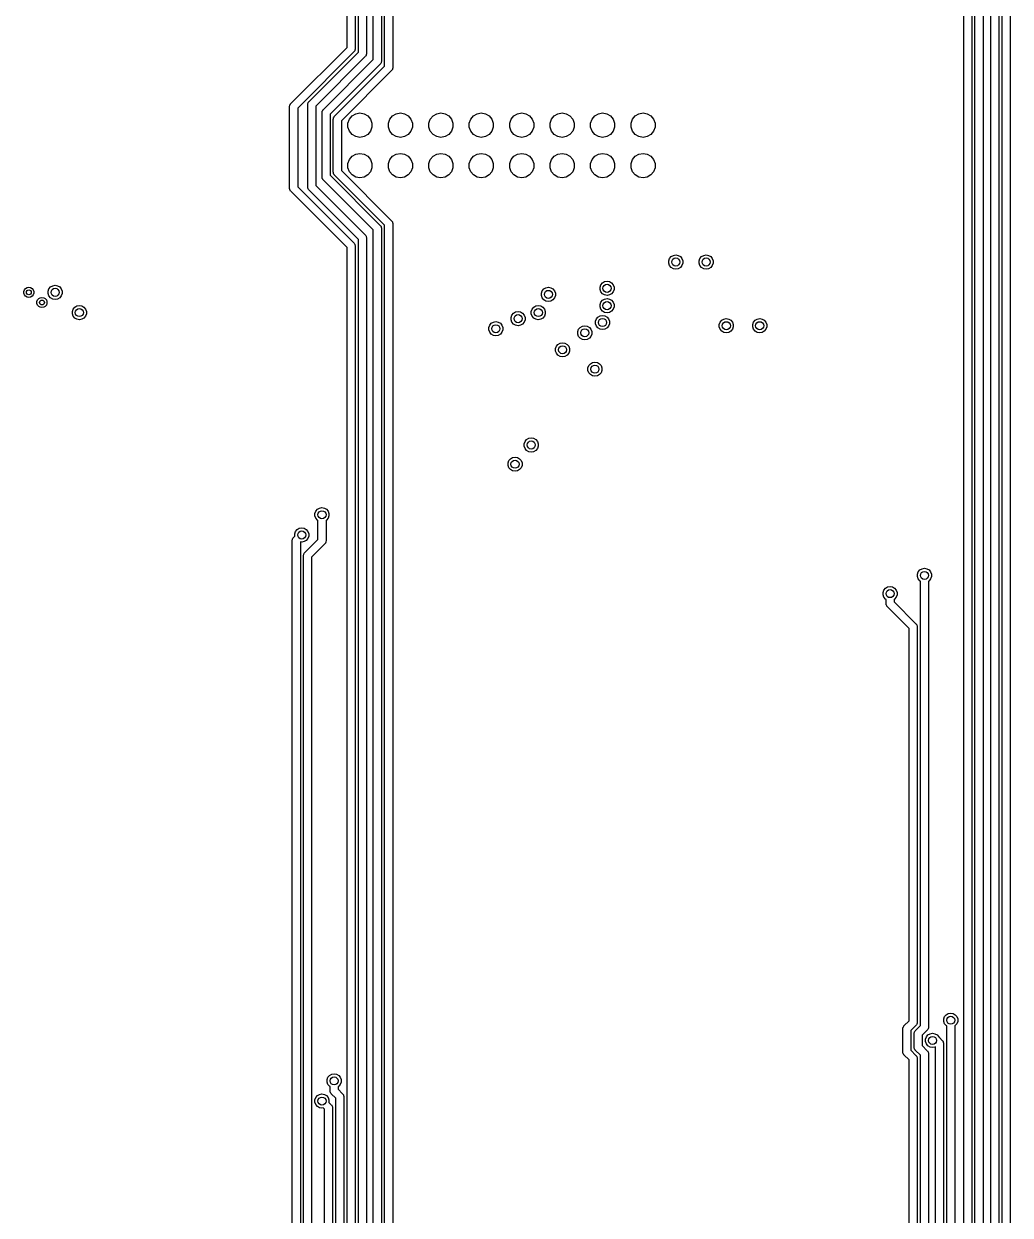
# Model space of a CAD drawing. Extents: x 25 to 346, y -457 to -16.
# Drawn here: x 194.6 to 256.6, y -164.6 to -89.8 of the extents above; entities that cross this region are included whole.
import ezdxf

# ---------------------------------------------------------------- set-up
doc = ezdxf.new("R2010")
doc.units = 0
doc.header["$MEASUREMENT"] = 0
doc.layers.add('BLACK', color=7, linetype='CONTINUOUS')

msp = doc.modelspace()

# ---------------------------------------------------------------- linework, layer by layer
at = {"layer": 'Black'}
for p, q in [((215.646, -91.5888), (215.646, -38.7148)), ((216.154, -38.7148), (216.154, -91.694)), ((214.935, -91.2942), (214.935, -40.034)), ((215.443, -39.9288), (215.443, -91.3994)), ((254.381, -293.053), (254.381, -42.2708)), ((254.889, -42.2708), (254.889, -293.053)), ((253.67, -328.536), (253.67, -44.479)), ((254.178, -44.3738), (254.178, -328.431)), ((255.372, -325.158), (255.372, -64.897)), ((255.88, -64.897), (255.88, -325.053)), ((216.586, -92.0562), (216.586, -65.405)), ((217.094, -65.405), (217.094, -92.1614)), ((217.297, -92.456), (217.297, -66.294)), ((217.805, -66.294), (217.805, -92.456)), ((256.083, -289.674), (256.083, -66.929)), ((256.591, -66.929), (256.591, -289.674)), ((211.402, -94.8266), (214.935, -91.2942)), ((215.368, -91.579), (211.836, -95.1114)), ((212.545, -94.6894), (215.646, -91.5888)), ((216.08, -91.8736), (212.979, -94.9742)), ((215.375, -91.5699), (215.368, -91.579)), ((215.383, -91.5627), (215.375, -91.5699)), ((215.4, -91.5339), (215.383, -91.5627)), ((215.419, -91.5068), (215.4, -91.5339)), ((215.422, -91.496), (215.419, -91.5068)), ((215.427, -91.4863), (215.422, -91.496)), ((215.433, -91.4536), (215.427, -91.4863)), ((215.442, -91.4215), (215.433, -91.4536)), ((215.443, -91.3994), (215.441, -91.4104)), ((215.441, -91.4104), (215.442, -91.4215)), ((216.086, -91.8645), (216.08, -91.8736)), ((216.095, -91.8573), (216.086, -91.8645)), ((216.111, -91.8285), (216.095, -91.8573)), ((216.13, -91.8013), (216.111, -91.8285)), ((216.133, -91.7906), (216.13, -91.8013)), ((216.139, -91.7809), (216.133, -91.7906)), ((216.144, -91.7482), (216.139, -91.7809)), ((216.153, -91.7161), (216.144, -91.7482)), ((216.154, -91.694), (216.152, -91.705)), ((216.152, -91.705), (216.153, -91.7161)), ((213.436, -95.2056), (216.586, -92.0562)), ((217.019, -92.341), (213.87, -95.4904)), ((214.148, -95.6134), (217.297, -92.4641)), ((217.731, -92.7489), (214.581, -95.8983)), ((217.026, -92.3319), (217.019, -92.341)), ((217.034, -92.3247), (217.026, -92.3319)), ((217.051, -92.2959), (217.034, -92.3247)), ((217.07, -92.2688), (217.051, -92.2959)), ((217.073, -92.258), (217.07, -92.2688)), ((217.078, -92.2483), (217.073, -92.258)), ((217.084, -92.2156), (217.078, -92.2483)), ((217.093, -92.1835), (217.084, -92.2156)), ((217.094, -92.1614), (217.092, -92.1724)), ((217.092, -92.1724), (217.093, -92.1835)), ((217.297, -92.4641), (217.297, -92.456)), ((217.737, -92.7397), (217.731, -92.7489)), ((217.746, -92.7325), (217.737, -92.7397)), ((217.762, -92.7038), (217.746, -92.7325)), ((217.781, -92.6766), (217.762, -92.7038)), ((217.784, -92.6658), (217.781, -92.6766)), ((217.79, -92.6562), (217.784, -92.6658)), ((217.795, -92.6235), (217.79, -92.6562)), ((217.804, -92.5914), (217.795, -92.6235)), ((217.805, -92.5693), (217.803, -92.5803)), ((217.803, -92.5803), (217.804, -92.5914)), ((217.805, -92.456), (217.805, -92.5693)), ((211.328, -95.0062), (211.33, -94.9952)), ((211.328, -100.152), (211.328, -95.0062)), ((211.329, -94.9841), (211.338, -94.952)), ((211.33, -94.9952), (211.329, -94.9841)), ((211.338, -94.952), (211.343, -94.9193)), ((211.343, -94.9193), (211.349, -94.9096)), ((211.349, -94.9096), (211.352, -94.8989)), ((211.352, -94.8989), (211.371, -94.8717)), ((211.371, -94.8717), (211.387, -94.8429)), ((211.387, -94.8429), (211.396, -94.8357)), ((211.396, -94.8357), (211.402, -94.8266)), ((212.471, -94.869), (212.473, -94.858)), ((212.471, -100.076), (212.471, -94.869)), ((212.472, -94.8469), (212.481, -94.8148)), ((212.473, -94.858), (212.472, -94.8469)), ((212.481, -94.8148), (212.486, -94.7821)), ((212.486, -94.7821), (212.492, -94.7724)), ((212.492, -94.7724), (212.495, -94.7617)), ((212.495, -94.7617), (212.514, -94.7345)), ((212.514, -94.7345), (212.53, -94.7057)), ((212.53, -94.7057), (212.539, -94.6985)), ((212.539, -94.6985), (212.545, -94.6894)), ((212.979, -94.9742), (212.979, -99.9708)), ((211.836, -95.1114), (211.836, -100.047)), ((213.362, -95.3852), (213.364, -95.3742)), ((213.362, -99.4328), (213.362, -95.3852)), ((213.363, -95.363), (213.372, -95.331)), ((213.364, -95.3742), (213.363, -95.363)), ((213.372, -95.331), (213.377, -95.2983)), ((213.377, -95.2983), (213.383, -95.2886)), ((213.383, -95.2886), (213.386, -95.2778)), ((213.386, -95.2778), (213.405, -95.2506)), ((213.405, -95.2506), (213.421, -95.2219)), ((213.421, -95.2219), (213.43, -95.2147)), ((213.43, -95.2147), (213.436, -95.2056)), ((213.87, -95.4904), (213.87, -99.3276)), ((214.073, -95.793), (214.075, -95.782)), ((214.074, -95.7709), (214.083, -95.7389)), ((214.075, -95.782), (214.074, -95.7709)), ((214.083, -95.7389), (214.089, -95.7062)), ((214.089, -95.7062), (214.094, -95.6965)), ((214.094, -95.6965), (214.097, -95.6857)), ((214.097, -95.6857), (214.116, -95.6585)), ((214.116, -95.6585), (214.133, -95.6298)), ((214.133, -95.6298), (214.141, -95.6226)), ((214.141, -95.6226), (214.148, -95.6134)), ((215.085, -95.7946), (215.256, -95.5911)), ((215.256, -95.5911), (215.486, -95.4583)), ((215.486, -95.4583), (215.748, -95.4122)), ((215.748, -95.4122), (216.009, -95.4583)), ((216.009, -95.4583), (216.239, -95.5911)), ((216.239, -95.5911), (216.41, -95.7946)), ((217.625, -95.7946), (217.796, -95.5911)), ((217.796, -95.5911), (218.026, -95.4583)), ((218.026, -95.4583), (218.288, -95.4122)), ((218.288, -95.4122), (218.549, -95.4583)), ((218.549, -95.4583), (218.779, -95.5911)), ((218.779, -95.5911), (218.95, -95.7946)), ((220.165, -95.7946), (220.336, -95.5911)), ((220.336, -95.5911), (220.566, -95.4583)), ((220.566, -95.4583), (220.828, -95.4122)), ((220.828, -95.4122), (221.089, -95.4583)), ((221.089, -95.4583), (221.319, -95.5911)), ((221.319, -95.5911), (221.49, -95.7946)), ((222.705, -95.7946), (222.876, -95.5911)), ((222.876, -95.5911), (223.106, -95.4583)), ((223.106, -95.4583), (223.368, -95.4122)), ((223.368, -95.4122), (223.629, -95.4583)), ((223.629, -95.4583), (223.859, -95.5911)), ((223.859, -95.5911), (224.03, -95.7946)), ((225.245, -95.7946), (225.416, -95.5911)), ((225.416, -95.5911), (225.646, -95.4583)), ((225.646, -95.4583), (225.908, -95.4122)), ((225.908, -95.4122), (226.169, -95.4583)), ((226.169, -95.4583), (226.399, -95.5911)), ((226.399, -95.5911), (226.57, -95.7946)), ((227.785, -95.7946), (227.956, -95.5911)), ((227.956, -95.5911), (228.186, -95.4583)), ((228.186, -95.4583), (228.448, -95.4122)), ((228.448, -95.4122), (228.709, -95.4583)), ((228.709, -95.4583), (228.939, -95.5911)), ((228.939, -95.5911), (229.11, -95.7946)), ((230.325, -95.7946), (230.496, -95.5911)), ((230.496, -95.5911), (230.726, -95.4583)), ((230.726, -95.4583), (230.988, -95.4122)), ((230.988, -95.4122), (231.249, -95.4583)), ((231.249, -95.4583), (231.479, -95.5911)), ((231.479, -95.5911), (231.65, -95.7946)), ((232.865, -95.7946), (233.036, -95.5911)), ((233.036, -95.5911), (233.266, -95.4583)), ((233.266, -95.4583), (233.528, -95.4122)), ((233.528, -95.4122), (233.789, -95.4583)), ((233.789, -95.4583), (234.019, -95.5911)), ((234.019, -95.5911), (234.19, -95.7946)), ((214.073, -95.8362), (214.073, -95.793)), ((214.073, -99.1382), (214.073, -95.8362)), ((214.581, -95.8983), (214.581, -99.033)), ((214.994, -96.0443), (215.085, -95.7946)), ((214.994, -96.3099), (214.994, -96.0443)), ((215.085, -96.5596), (214.994, -96.3099)), ((216.41, -95.7946), (216.501, -96.0443)), ((216.501, -96.3099), (216.41, -96.5596)), ((216.501, -96.0443), (216.501, -96.3099)), ((217.534, -96.0443), (217.625, -95.7946)), ((217.534, -96.3099), (217.534, -96.0443)), ((217.625, -96.5596), (217.534, -96.3099)), ((218.95, -95.7946), (219.041, -96.0443)), ((219.041, -96.3099), (218.95, -96.5596)), ((219.041, -96.0443), (219.041, -96.3099)), ((220.074, -96.0443), (220.165, -95.7946)), ((220.074, -96.3099), (220.074, -96.0443)), ((220.165, -96.5596), (220.074, -96.3099)), ((221.49, -95.7946), (221.581, -96.0443)), ((221.581, -96.3099), (221.49, -96.5596)), ((221.581, -96.0443), (221.581, -96.3099)), ((222.614, -96.0443), (222.705, -95.7946)), ((222.614, -96.3099), (222.614, -96.0443)), ((222.705, -96.5596), (222.614, -96.3099)), ((224.03, -95.7946), (224.121, -96.0443)), ((224.121, -96.3099), (224.03, -96.5596)), ((224.121, -96.0443), (224.121, -96.3099)), ((225.154, -96.0443), (225.245, -95.7946)), ((225.154, -96.3099), (225.154, -96.0443)), ((225.245, -96.5596), (225.154, -96.3099)), ((226.57, -95.7946), (226.661, -96.0443)), ((226.661, -96.3099), (226.57, -96.5596)), ((226.661, -96.0443), (226.661, -96.3099)), ((227.694, -96.0443), (227.785, -95.7946)), ((227.694, -96.3099), (227.694, -96.0443)), ((227.785, -96.5596), (227.694, -96.3099)), ((229.11, -95.7946), (229.201, -96.0443)), ((229.201, -96.3099), (229.11, -96.5596)), ((229.201, -96.0443), (229.201, -96.3099)), ((230.234, -96.0443), (230.325, -95.7946)), ((230.234, -96.3099), (230.234, -96.0443)), ((230.325, -96.5596), (230.234, -96.3099)), ((231.65, -95.7946), (231.741, -96.0443)), ((231.741, -96.3099), (231.65, -96.5596)), ((231.741, -96.0443), (231.741, -96.3099)), ((232.774, -96.0443), (232.865, -95.7946)), ((232.774, -96.3099), (232.774, -96.0443)), ((232.865, -96.5596), (232.774, -96.3099)), ((234.19, -95.7946), (234.281, -96.0443)), ((234.281, -96.3099), (234.19, -96.5596)), ((234.281, -96.0443), (234.281, -96.3099)), ((215.256, -96.7631), (215.085, -96.5596)), ((215.486, -96.8959), (215.256, -96.7631)), ((215.748, -96.942), (215.486, -96.8959)), ((216.009, -96.8959), (215.748, -96.942)), ((216.239, -96.7631), (216.009, -96.8959)), ((216.41, -96.5596), (216.239, -96.7631)), ((217.796, -96.7631), (217.625, -96.5596)), ((218.026, -96.8959), (217.796, -96.7631)), ((218.288, -96.942), (218.026, -96.8959)), ((218.549, -96.8959), (218.288, -96.942)), ((218.779, -96.7631), (218.549, -96.8959)), ((218.95, -96.5596), (218.779, -96.7631)), ((220.336, -96.7631), (220.165, -96.5596)), ((220.566, -96.8959), (220.336, -96.7631)), ((220.828, -96.942), (220.566, -96.8959)), ((221.089, -96.8959), (220.828, -96.942)), ((221.319, -96.7631), (221.089, -96.8959)), ((221.49, -96.5596), (221.319, -96.7631)), ((222.876, -96.7631), (222.705, -96.5596)), ((223.106, -96.8959), (222.876, -96.7631)), ((223.368, -96.942), (223.106, -96.8959)), ((223.629, -96.8959), (223.368, -96.942)), ((223.859, -96.7631), (223.629, -96.8959)), ((224.03, -96.5596), (223.859, -96.7631)), ((225.416, -96.7631), (225.245, -96.5596)), ((225.646, -96.8959), (225.416, -96.7631)), ((225.908, -96.942), (225.646, -96.8959)), ((226.169, -96.8959), (225.908, -96.942)), ((226.399, -96.7631), (226.169, -96.8959)), ((226.57, -96.5596), (226.399, -96.7631)), ((227.956, -96.7631), (227.785, -96.5596)), ((228.186, -96.8959), (227.956, -96.7631)), ((228.448, -96.942), (228.186, -96.8959)), ((228.709, -96.8959), (228.448, -96.942)), ((228.939, -96.7631), (228.709, -96.8959)), ((229.11, -96.5596), (228.939, -96.7631)), ((230.496, -96.7631), (230.325, -96.5596)), ((230.726, -96.8959), (230.496, -96.7631)), ((230.988, -96.942), (230.726, -96.8959)), ((231.249, -96.8959), (230.988, -96.942)), ((231.479, -96.7631), (231.249, -96.8959)), ((231.65, -96.5596), (231.479, -96.7631)), ((233.036, -96.7631), (232.865, -96.5596)), ((233.266, -96.8959), (233.036, -96.7631)), ((233.528, -96.942), (233.266, -96.8959)), ((233.789, -96.8959), (233.528, -96.942)), ((234.019, -96.7631), (233.789, -96.8959)), ((234.19, -96.5596), (234.019, -96.7631)), ((215.256, -98.1311), (215.486, -97.9983)), ((215.486, -97.9983), (215.748, -97.9522)), ((215.748, -97.9522), (216.009, -97.9983)), ((216.009, -97.9983), (216.239, -98.1311)), ((217.796, -98.1311), (218.026, -97.9983)), ((218.026, -97.9983), (218.288, -97.9522)), ((218.288, -97.9522), (218.549, -97.9983)), ((218.549, -97.9983), (218.779, -98.1311)), ((220.336, -98.1311), (220.566, -97.9983)), ((220.566, -97.9983), (220.828, -97.9522)), ((220.828, -97.9522), (221.089, -97.9983)), ((221.089, -97.9983), (221.319, -98.1311)), ((222.876, -98.1311), (223.106, -97.9983)), ((223.106, -97.9983), (223.368, -97.9522)), ((223.368, -97.9522), (223.629, -97.9983)), ((223.629, -97.9983), (223.859, -98.1311)), ((225.416, -98.1311), (225.646, -97.9983)), ((225.646, -97.9983), (225.908, -97.9522)), ((225.908, -97.9522), (226.169, -97.9983)), ((226.169, -97.9983), (226.399, -98.1311)), ((227.956, -98.1311), (228.186, -97.9983)), ((228.186, -97.9983), (228.448, -97.9522)), ((228.448, -97.9522), (228.709, -97.9983)), ((228.709, -97.9983), (228.939, -98.1311)), ((230.496, -98.1311), (230.726, -97.9983)), ((230.726, -97.9983), (230.988, -97.9522)), ((230.988, -97.9522), (231.249, -97.9983)), ((231.249, -97.9983), (231.479, -98.1311)), ((233.036, -98.1311), (233.266, -97.9983)), ((233.266, -97.9983), (233.528, -97.9522)), ((233.528, -97.9522), (233.789, -97.9983)), ((233.789, -97.9983), (234.019, -98.1311)), ((214.994, -98.5843), (215.085, -98.3346)), ((214.994, -98.8499), (214.994, -98.5843)), ((215.085, -98.3346), (215.256, -98.1311)), ((216.239, -98.1311), (216.41, -98.3346)), ((216.41, -98.3346), (216.501, -98.5843)), ((216.501, -98.5843), (216.501, -98.8499)), ((217.534, -98.5843), (217.625, -98.3346)), ((217.534, -98.8499), (217.534, -98.5843)), ((217.625, -98.3346), (217.796, -98.1311)), ((218.779, -98.1311), (218.95, -98.3346)), ((218.95, -98.3346), (219.041, -98.5843)), ((219.041, -98.5843), (219.041, -98.8499)), ((220.074, -98.5843), (220.165, -98.3346)), ((220.074, -98.8499), (220.074, -98.5843)), ((220.165, -98.3346), (220.336, -98.1311)), ((221.319, -98.1311), (221.49, -98.3346)), ((221.49, -98.3346), (221.581, -98.5843)), ((221.581, -98.5843), (221.581, -98.8499)), ((222.614, -98.5843), (222.705, -98.3346)), ((222.614, -98.8499), (222.614, -98.5843)), ((222.705, -98.3346), (222.876, -98.1311)), ((223.859, -98.1311), (224.03, -98.3346)), ((224.03, -98.3346), (224.121, -98.5843)), ((224.121, -98.5843), (224.121, -98.8499)), ((225.154, -98.5843), (225.245, -98.3346)), ((225.154, -98.8499), (225.154, -98.5843)), ((225.245, -98.3346), (225.416, -98.1311)), ((226.399, -98.1311), (226.57, -98.3346)), ((226.57, -98.3346), (226.661, -98.5843)), ((226.661, -98.5843), (226.661, -98.8499)), ((227.694, -98.5843), (227.785, -98.3346)), ((227.694, -98.8499), (227.694, -98.5843)), ((227.785, -98.3346), (227.956, -98.1311)), ((228.939, -98.1311), (229.11, -98.3346)), ((229.11, -98.3346), (229.201, -98.5843)), ((229.201, -98.5843), (229.201, -98.8499)), ((230.234, -98.5843), (230.325, -98.3346)), ((230.234, -98.8499), (230.234, -98.5843)), ((230.325, -98.3346), (230.496, -98.1311)), ((231.479, -98.1311), (231.65, -98.3346)), ((231.65, -98.3346), (231.741, -98.5843)), ((231.741, -98.5843), (231.741, -98.8499)), ((232.774, -98.5843), (232.865, -98.3346)), ((232.774, -98.8499), (232.774, -98.5843)), ((232.865, -98.3346), (233.036, -98.1311)), ((234.019, -98.1311), (234.19, -98.3346)), ((234.19, -98.3346), (234.281, -98.5843)), ((234.281, -98.5843), (234.281, -98.8499)), ((213.364, -99.4438), (213.362, -99.4328)), ((213.363, -99.455), (213.364, -99.4438)), ((213.372, -99.487), (213.363, -99.455)), ((213.377, -99.5197), (213.372, -99.487)), ((213.383, -99.5294), (213.377, -99.5197)), ((213.386, -99.5402), (213.383, -99.5294)), ((213.87, -99.3276), (217.019, -102.477)), ((214.075, -99.1492), (214.073, -99.1382)), ((214.074, -99.1604), (214.075, -99.1492)), ((214.083, -99.1924), (214.074, -99.1604)), ((214.089, -99.2251), (214.083, -99.1924)), ((214.094, -99.2348), (214.089, -99.2251)), ((214.097, -99.2456), (214.094, -99.2348)), ((214.116, -99.2728), (214.097, -99.2456)), ((214.133, -99.3015), (214.116, -99.2728)), ((214.141, -99.3087), (214.133, -99.3015)), ((214.148, -99.3178), (214.141, -99.3087)), ((217.297, -102.467), (214.148, -99.3178)), ((214.581, -99.033), (217.731, -102.182)), ((215.085, -99.0996), (214.994, -98.8499)), ((215.256, -99.3031), (215.085, -99.0996)), ((215.486, -99.4359), (215.256, -99.3031)), ((215.748, -99.482), (215.486, -99.4359)), ((216.009, -99.4359), (215.748, -99.482)), ((216.239, -99.3031), (216.009, -99.4359)), ((216.41, -99.0996), (216.239, -99.3031)), ((216.501, -98.8499), (216.41, -99.0996)), ((217.625, -99.0996), (217.534, -98.8499)), ((217.796, -99.3031), (217.625, -99.0996)), ((218.026, -99.4359), (217.796, -99.3031)), ((218.288, -99.482), (218.026, -99.4359)), ((218.549, -99.4359), (218.288, -99.482)), ((218.779, -99.3031), (218.549, -99.4359)), ((218.95, -99.0996), (218.779, -99.3031)), ((219.041, -98.8499), (218.95, -99.0996)), ((220.165, -99.0996), (220.074, -98.8499)), ((220.336, -99.3031), (220.165, -99.0996)), ((220.566, -99.4359), (220.336, -99.3031)), ((220.828, -99.482), (220.566, -99.4359)), ((221.089, -99.4359), (220.828, -99.482)), ((221.319, -99.3031), (221.089, -99.4359)), ((221.49, -99.0996), (221.319, -99.3031)), ((221.581, -98.8499), (221.49, -99.0996)), ((222.705, -99.0996), (222.614, -98.8499)), ((222.876, -99.3031), (222.705, -99.0996)), ((223.106, -99.4359), (222.876, -99.3031)), ((223.368, -99.482), (223.106, -99.4359)), ((223.629, -99.4359), (223.368, -99.482)), ((223.859, -99.3031), (223.629, -99.4359)), ((224.03, -99.0996), (223.859, -99.3031)), ((224.121, -98.8499), (224.03, -99.0996)), ((225.245, -99.0996), (225.154, -98.8499)), ((225.416, -99.3031), (225.245, -99.0996)), ((225.646, -99.4359), (225.416, -99.3031)), ((225.908, -99.482), (225.646, -99.4359)), ((226.169, -99.4359), (225.908, -99.482)), ((226.399, -99.3031), (226.169, -99.4359)), ((226.57, -99.0996), (226.399, -99.3031)), ((226.661, -98.8499), (226.57, -99.0996)), ((227.785, -99.0996), (227.694, -98.8499)), ((227.956, -99.3031), (227.785, -99.0996)), ((228.186, -99.4359), (227.956, -99.3031)), ((228.448, -99.482), (228.186, -99.4359)), ((228.709, -99.4359), (228.448, -99.482)), ((228.939, -99.3031), (228.709, -99.4359)), ((229.11, -99.0996), (228.939, -99.3031)), ((229.201, -98.8499), (229.11, -99.0996)), ((230.325, -99.0996), (230.234, -98.8499)), ((230.496, -99.3031), (230.325, -99.0996)), ((230.726, -99.4359), (230.496, -99.3031)), ((230.988, -99.482), (230.726, -99.4359)), ((231.249, -99.4359), (230.988, -99.482)), ((231.479, -99.3031), (231.249, -99.4359)), ((231.65, -99.0996), (231.479, -99.3031)), ((231.741, -98.8499), (231.65, -99.0996)), ((232.865, -99.0996), (232.774, -98.8499)), ((233.036, -99.3031), (232.865, -99.0996)), ((233.266, -99.4359), (233.036, -99.3031)), ((233.528, -99.482), (233.266, -99.4359)), ((233.789, -99.4359), (233.528, -99.482)), ((234.019, -99.3031), (233.789, -99.4359)), ((234.19, -99.0996), (234.019, -99.3031)), ((234.281, -98.8499), (234.19, -99.0996)), ((211.33, -100.163), (211.328, -100.152)), ((211.329, -100.174), (211.33, -100.163)), ((211.338, -100.206), (211.329, -100.174)), ((211.343, -100.239), (211.338, -100.206)), ((211.349, -100.249), (211.343, -100.239)), ((211.352, -100.26), (211.349, -100.249)), ((211.371, -100.287), (211.352, -100.26)), ((211.836, -100.047), (215.368, -103.579)), ((212.473, -100.087), (212.471, -100.076)), ((212.472, -100.098), (212.473, -100.087)), ((212.481, -100.13), (212.472, -100.098)), ((212.486, -100.163), (212.481, -100.13)), ((212.492, -100.173), (212.486, -100.163)), ((212.495, -100.183), (212.492, -100.173)), ((212.514, -100.211), (212.495, -100.183)), ((212.53, -100.239), (212.514, -100.211)), ((212.539, -100.246), (212.53, -100.239)), ((212.545, -100.256), (212.539, -100.246)), ((215.646, -103.356), (212.545, -100.256)), ((212.979, -99.9708), (216.08, -103.071)), ((213.405, -99.5674), (213.386, -99.5402)), ((213.421, -99.5961), (213.405, -99.5674)), ((213.43, -99.6033), (213.421, -99.5961)), ((213.436, -99.6124), (213.43, -99.6033)), ((216.586, -102.762), (213.436, -99.6124)), ((211.387, -100.315), (211.371, -100.287)), ((211.396, -100.323), (211.387, -100.315)), ((211.402, -100.332), (211.396, -100.323)), ((214.935, -103.864), (211.402, -100.332)), ((217.019, -102.477), (217.026, -102.486)), ((217.026, -102.486), (217.034, -102.493)), ((217.034, -102.493), (217.051, -102.522)), ((217.051, -102.522), (217.07, -102.549)), ((217.297, -168.043), (217.297, -102.467)), ((217.731, -102.182), (217.737, -102.192)), ((217.737, -102.192), (217.746, -102.199)), ((217.746, -102.199), (217.762, -102.227)), ((217.762, -102.227), (217.781, -102.255)), ((217.781, -102.255), (217.784, -102.265)), ((217.784, -102.265), (217.79, -102.275)), ((217.79, -102.275), (217.795, -102.308)), ((217.795, -102.308), (217.804, -102.34)), ((217.804, -102.34), (217.803, -102.351)), ((217.803, -102.351), (217.805, -102.362)), ((217.805, -102.362), (217.805, -168.148)), ((216.08, -103.071), (216.086, -103.081)), ((216.086, -103.081), (216.095, -103.088)), ((216.095, -103.088), (216.111, -103.116)), ((216.111, -103.116), (216.13, -103.144)), ((216.13, -103.144), (216.133, -103.154)), ((216.133, -103.154), (216.139, -103.164)), ((216.139, -103.164), (216.144, -103.197)), ((216.144, -103.197), (216.153, -103.229)), ((216.153, -103.229), (216.152, -103.24)), ((216.152, -103.24), (216.154, -103.251)), ((216.154, -103.251), (216.154, -167.513)), ((216.586, -167.748), (216.586, -102.762)), ((217.07, -102.549), (217.073, -102.56)), ((217.073, -102.56), (217.078, -102.57)), ((217.078, -102.57), (217.084, -102.602)), ((217.084, -102.602), (217.093, -102.634)), ((217.093, -102.634), (217.092, -102.646)), ((217.092, -102.646), (217.094, -102.657)), ((217.094, -102.657), (217.094, -167.853)), ((214.935, -167.113), (214.935, -103.864)), ((215.368, -103.579), (215.375, -103.589)), ((215.375, -103.589), (215.383, -103.596)), ((215.383, -103.596), (215.4, -103.624)), ((215.4, -103.624), (215.419, -103.652)), ((215.419, -103.652), (215.422, -103.662)), ((215.422, -103.662), (215.427, -103.672)), ((215.427, -103.672), (215.433, -103.705)), ((215.433, -103.705), (215.442, -103.737)), ((215.442, -103.737), (215.441, -103.748)), ((215.441, -103.748), (215.443, -103.759)), ((215.443, -103.759), (215.443, -167.218)), ((215.646, -167.408), (215.646, -103.356)), ((235.146, -104.698), (235.199, -104.552)), ((235.146, -104.852), (235.146, -104.698)), ((235.199, -104.552), (235.298, -104.433)), ((235.298, -104.433), (235.432, -104.356)), ((235.432, -104.356), (235.585, -104.329)), ((235.585, -104.329), (235.738, -104.356)), ((235.738, -104.356), (235.872, -104.433)), ((235.872, -104.433), (235.971, -104.552)), ((235.971, -104.552), (236.024, -104.698)), ((236.024, -104.698), (236.024, -104.852)), ((237.051, -104.698), (237.104, -104.552)), ((237.051, -104.852), (237.051, -104.698)), ((237.104, -104.552), (237.203, -104.433)), ((237.203, -104.433), (237.337, -104.356)), ((237.337, -104.356), (237.49, -104.329)), ((237.49, -104.329), (237.643, -104.356)), ((237.643, -104.356), (237.777, -104.433)), ((237.777, -104.433), (237.876, -104.552)), ((237.876, -104.552), (237.929, -104.698)), ((237.929, -104.698), (237.929, -104.852)), ((235.199, -104.998), (235.146, -104.852)), ((235.298, -105.117), (235.199, -104.998)), ((235.432, -105.194), (235.298, -105.117)), ((235.585, -105.221), (235.432, -105.194)), ((235.738, -105.194), (235.585, -105.221)), ((235.872, -105.117), (235.738, -105.194)), ((235.971, -104.998), (235.872, -105.117)), ((236.024, -104.852), (235.971, -104.998)), ((237.104, -104.998), (237.051, -104.852)), ((237.203, -105.117), (237.104, -104.998)), ((237.337, -105.194), (237.203, -105.117)), ((237.49, -105.221), (237.337, -105.194)), ((237.643, -105.194), (237.49, -105.221)), ((237.777, -105.117), (237.643, -105.194)), ((237.876, -104.998), (237.777, -105.117)), ((237.929, -104.852), (237.876, -104.998)), ((196.309, -106.338), (196.443, -106.261)), ((196.443, -106.261), (196.596, -106.234)), ((196.596, -106.234), (196.749, -106.261)), ((196.749, -106.261), (196.883, -106.338)), ((230.828, -106.349), (230.881, -106.203)), ((230.881, -106.203), (230.98, -106.084)), ((230.98, -106.084), (231.114, -106.007)), ((231.114, -106.007), (231.267, -105.98)), ((231.267, -105.98), (231.42, -106.007)), ((231.42, -106.007), (231.554, -106.084)), ((231.554, -106.084), (231.653, -106.203)), ((231.653, -106.203), (231.706, -106.349)), ((194.631, -106.625), (194.669, -106.521)), ((194.631, -106.735), (194.631, -106.625)), ((194.669, -106.839), (194.631, -106.735)), ((194.669, -106.521), (194.74, -106.436)), ((194.74, -106.924), (194.669, -106.839)), ((194.74, -106.436), (194.836, -106.381)), ((194.836, -106.979), (194.74, -106.924)), ((194.836, -106.381), (194.945, -106.361)), ((194.945, -106.999), (194.836, -106.979)), ((194.945, -106.361), (195.054, -106.381)), ((195.054, -106.979), (194.945, -106.999)), ((195.054, -106.381), (195.15, -106.436)), ((195.15, -106.924), (195.054, -106.979)), ((195.15, -106.436), (195.221, -106.521)), ((195.221, -106.839), (195.15, -106.924)), ((195.221, -106.521), (195.259, -106.625)), ((195.259, -106.735), (195.221, -106.839)), ((195.259, -106.625), (195.259, -106.735)), ((195.661, -107.016), (195.77, -106.996)), ((195.77, -106.996), (195.88, -107.016)), ((196.157, -106.603), (196.21, -106.457)), ((196.157, -106.757), (196.157, -106.603)), ((196.21, -106.903), (196.157, -106.757)), ((196.21, -106.457), (196.309, -106.338)), ((196.309, -107.022), (196.21, -106.903)), ((196.883, -106.338), (196.982, -106.457)), ((196.982, -106.903), (196.883, -107.022)), ((196.982, -106.457), (197.035, -106.603)), ((197.035, -106.757), (196.982, -106.903)), ((197.035, -106.603), (197.035, -106.757)), ((227.145, -106.73), (227.198, -106.584)), ((227.145, -106.884), (227.145, -106.73)), ((227.198, -107.03), (227.145, -106.884)), ((227.198, -106.584), (227.297, -106.465)), ((227.297, -106.465), (227.431, -106.388)), ((227.431, -106.388), (227.584, -106.361)), ((227.584, -106.361), (227.737, -106.388)), ((227.737, -106.388), (227.871, -106.465)), ((227.871, -106.465), (227.97, -106.584)), ((227.97, -106.584), (228.023, -106.73)), ((228.023, -106.884), (227.97, -107.03)), ((228.023, -106.73), (228.023, -106.884)), ((230.828, -106.503), (230.828, -106.349)), ((230.881, -106.649), (230.828, -106.503)), ((230.98, -106.768), (230.881, -106.649)), ((231.114, -106.845), (230.98, -106.768)), ((231.267, -106.872), (231.114, -106.845)), ((231.42, -106.845), (231.267, -106.872)), ((231.554, -106.768), (231.42, -106.845)), ((231.653, -106.649), (231.554, -106.768)), ((231.706, -106.503), (231.653, -106.649)), ((231.706, -106.349), (231.706, -106.503)), ((195.457, -107.26), (195.494, -107.156)), ((195.457, -107.37), (195.457, -107.26)), ((195.494, -107.474), (195.457, -107.37)), ((195.494, -107.156), (195.566, -107.071)), ((195.566, -107.559), (195.494, -107.474)), ((195.566, -107.071), (195.661, -107.016)), ((195.661, -107.614), (195.566, -107.559)), ((195.77, -107.634), (195.661, -107.614)), ((195.88, -107.614), (195.77, -107.634)), ((195.88, -107.016), (195.975, -107.071)), ((195.975, -107.559), (195.88, -107.614)), ((195.975, -107.071), (196.047, -107.156)), ((196.047, -107.474), (195.975, -107.559)), ((196.047, -107.156), (196.084, -107.26)), ((196.084, -107.37), (196.047, -107.474)), ((196.084, -107.26), (196.084, -107.37)), ((196.443, -107.099), (196.309, -107.022)), ((196.596, -107.126), (196.443, -107.099)), ((196.749, -107.099), (196.596, -107.126)), ((196.883, -107.022), (196.749, -107.099)), ((197.681, -107.873), (197.734, -107.727)), ((197.734, -107.727), (197.833, -107.608)), ((197.833, -107.608), (197.967, -107.531)), ((197.967, -107.531), (198.12, -107.504)), ((198.12, -107.504), (198.273, -107.531)), ((198.273, -107.531), (198.407, -107.608)), ((198.407, -107.608), (198.506, -107.727)), ((198.506, -107.727), (198.559, -107.873)), ((226.51, -107.873), (226.563, -107.727)), ((226.563, -107.727), (226.662, -107.608)), ((226.662, -107.608), (226.796, -107.531)), ((226.796, -107.531), (226.949, -107.504)), ((226.949, -107.504), (227.102, -107.531)), ((227.102, -107.531), (227.236, -107.608)), ((227.297, -107.149), (227.198, -107.03)), ((227.236, -107.608), (227.335, -107.727)), ((227.431, -107.226), (227.297, -107.149)), ((227.335, -107.727), (227.388, -107.873)), ((227.584, -107.253), (227.431, -107.226)), ((227.737, -107.226), (227.584, -107.253)), ((227.871, -107.149), (227.737, -107.226)), ((227.97, -107.03), (227.871, -107.149)), ((230.828, -107.441), (230.881, -107.295)), ((230.828, -107.596), (230.828, -107.441)), ((230.881, -107.741), (230.828, -107.596)), ((230.881, -107.295), (230.98, -107.176)), ((230.98, -107.86), (230.881, -107.741)), ((230.98, -107.176), (231.114, -107.099)), ((231.114, -107.099), (231.267, -107.072)), ((231.267, -107.072), (231.42, -107.099)), ((231.42, -107.099), (231.554, -107.176)), ((231.554, -107.176), (231.653, -107.295)), ((231.653, -107.741), (231.554, -107.86)), ((231.653, -107.295), (231.706, -107.441)), ((231.706, -107.596), (231.653, -107.741)), ((231.706, -107.441), (231.706, -107.596)), ((197.681, -108.027), (197.681, -107.873)), ((197.734, -108.173), (197.681, -108.027)), ((197.833, -108.292), (197.734, -108.173)), ((197.967, -108.369), (197.833, -108.292)), ((198.12, -108.396), (197.967, -108.369)), ((198.273, -108.369), (198.12, -108.396)), ((198.407, -108.292), (198.273, -108.369)), ((198.506, -108.173), (198.407, -108.292)), ((198.559, -108.027), (198.506, -108.173)), ((198.559, -107.873), (198.559, -108.027)), ((225.24, -108.254), (225.293, -108.108)), ((225.24, -108.408), (225.24, -108.254)), ((225.293, -108.554), (225.24, -108.408)), ((225.293, -108.108), (225.392, -107.989)), ((225.392, -107.989), (225.526, -107.912)), ((225.526, -107.912), (225.679, -107.885)), ((225.679, -107.885), (225.832, -107.912)), ((225.832, -107.912), (225.966, -107.989)), ((225.966, -107.989), (226.065, -108.108)), ((226.065, -108.108), (226.118, -108.254)), ((226.118, -108.408), (226.065, -108.554)), ((226.118, -108.254), (226.118, -108.408)), ((226.51, -108.027), (226.51, -107.873)), ((226.563, -108.173), (226.51, -108.027)), ((226.662, -108.292), (226.563, -108.173)), ((226.796, -108.369), (226.662, -108.292)), ((226.949, -108.396), (226.796, -108.369)), ((227.102, -108.369), (226.949, -108.396)), ((227.236, -108.292), (227.102, -108.369)), ((227.335, -108.173), (227.236, -108.292)), ((227.388, -108.027), (227.335, -108.173)), ((227.388, -107.873), (227.388, -108.027)), ((230.543, -108.495), (230.596, -108.349)), ((230.543, -108.65), (230.543, -108.495)), ((230.596, -108.349), (230.695, -108.231)), ((230.695, -108.231), (230.829, -108.153)), ((230.829, -108.153), (230.982, -108.126)), ((231.114, -107.937), (230.98, -107.86)), ((230.982, -108.126), (231.135, -108.153)), ((231.267, -107.964), (231.114, -107.937)), ((231.135, -108.153), (231.269, -108.231)), ((231.42, -107.937), (231.267, -107.964)), ((231.269, -108.231), (231.368, -108.349)), ((231.368, -108.349), (231.421, -108.495)), ((231.554, -107.86), (231.42, -107.937)), ((231.421, -108.495), (231.421, -108.65)), ((238.374, -108.552), (238.473, -108.434)), ((238.473, -108.434), (238.607, -108.356)), ((238.607, -108.356), (238.76, -108.329)), ((238.76, -108.329), (238.913, -108.356)), ((238.913, -108.356), (239.047, -108.434)), ((239.047, -108.434), (239.146, -108.552)), ((240.469, -108.552), (240.569, -108.434)), ((240.569, -108.434), (240.703, -108.356)), ((240.703, -108.356), (240.855, -108.329)), ((240.855, -108.329), (241.008, -108.356)), ((241.008, -108.356), (241.142, -108.434)), ((241.142, -108.434), (241.242, -108.552)), ((223.843, -108.889), (223.896, -108.743)), ((223.843, -109.043), (223.843, -108.889)), ((223.896, -109.189), (223.843, -109.043)), ((223.896, -108.743), (223.995, -108.624)), ((223.995, -109.308), (223.896, -109.189)), ((223.995, -108.624), (224.129, -108.547)), ((224.129, -108.547), (224.282, -108.52)), ((224.282, -108.52), (224.435, -108.547)), ((224.435, -108.547), (224.569, -108.624)), ((224.569, -108.624), (224.668, -108.743)), ((224.668, -109.189), (224.569, -109.308)), ((224.668, -108.743), (224.721, -108.889)), ((224.721, -109.043), (224.668, -109.189)), ((224.721, -108.889), (224.721, -109.043)), ((225.392, -108.673), (225.293, -108.554)), ((225.526, -108.75), (225.392, -108.673)), ((225.679, -108.777), (225.526, -108.75)), ((225.832, -108.75), (225.679, -108.777)), ((225.966, -108.673), (225.832, -108.75)), ((226.065, -108.554), (225.966, -108.673)), ((229.431, -109.143), (229.484, -108.997)), ((229.431, -109.297), (229.431, -109.143)), ((229.484, -108.997), (229.583, -108.878)), ((229.583, -108.878), (229.717, -108.801)), ((229.717, -108.801), (229.87, -108.774)), ((229.87, -108.774), (230.023, -108.801)), ((230.023, -108.801), (230.157, -108.878)), ((230.157, -108.878), (230.256, -108.997)), ((230.256, -108.997), (230.309, -109.143)), ((230.309, -109.143), (230.309, -109.297)), ((230.596, -108.796), (230.543, -108.65)), ((230.695, -108.914), (230.596, -108.796)), ((230.829, -108.992), (230.695, -108.914)), ((230.982, -109.019), (230.829, -108.992)), ((231.135, -108.992), (230.982, -109.019)), ((231.269, -108.914), (231.135, -108.992)), ((231.368, -108.796), (231.269, -108.914)), ((231.421, -108.65), (231.368, -108.796)), ((238.321, -108.698), (238.374, -108.552)), ((238.321, -108.853), (238.321, -108.698)), ((238.374, -108.999), (238.321, -108.853)), ((238.473, -109.117), (238.374, -108.999)), ((238.607, -109.195), (238.473, -109.117)), ((238.76, -109.222), (238.607, -109.195)), ((238.913, -109.195), (238.76, -109.222)), ((239.047, -109.117), (238.913, -109.195)), ((239.146, -108.999), (239.047, -109.117)), ((239.146, -108.552), (239.199, -108.698)), ((239.199, -108.853), (239.146, -108.999)), ((239.199, -108.698), (239.199, -108.853)), ((240.416, -108.698), (240.469, -108.552)), ((240.416, -108.853), (240.416, -108.698)), ((240.469, -108.999), (240.416, -108.853)), ((240.569, -109.117), (240.469, -108.999)), ((240.703, -109.195), (240.569, -109.117)), ((240.855, -109.222), (240.703, -109.195)), ((241.008, -109.195), (240.855, -109.222)), ((241.142, -109.117), (241.008, -109.195)), ((241.242, -108.999), (241.142, -109.117)), ((241.242, -108.552), (241.295, -108.698)), ((241.295, -108.853), (241.242, -108.999)), ((241.295, -108.698), (241.295, -108.853)), ((224.129, -109.385), (223.995, -109.308)), ((224.282, -109.412), (224.129, -109.385)), ((224.435, -109.385), (224.282, -109.412)), ((224.569, -109.308), (224.435, -109.385)), ((228.087, -110.064), (228.186, -109.945)), ((228.186, -109.945), (228.32, -109.868)), ((228.32, -109.868), (228.473, -109.841)), ((228.473, -109.841), (228.626, -109.868)), ((228.626, -109.868), (228.76, -109.945)), ((228.76, -109.945), (228.859, -110.064)), ((229.484, -109.443), (229.431, -109.297)), ((229.583, -109.562), (229.484, -109.443)), ((229.717, -109.639), (229.583, -109.562)), ((229.87, -109.666), (229.717, -109.639)), ((230.023, -109.639), (229.87, -109.666)), ((230.157, -109.562), (230.023, -109.639)), ((230.256, -109.443), (230.157, -109.562)), ((230.309, -109.297), (230.256, -109.443)), ((228.034, -110.209), (228.087, -110.064)), ((228.034, -110.364), (228.034, -110.209)), ((228.087, -110.51), (228.034, -110.364)), ((228.186, -110.629), (228.087, -110.51)), ((228.32, -110.706), (228.186, -110.629)), ((228.473, -110.733), (228.32, -110.706)), ((228.626, -110.706), (228.473, -110.733)), ((228.76, -110.629), (228.626, -110.706)), ((228.859, -110.51), (228.76, -110.629)), ((228.859, -110.064), (228.912, -110.209)), ((228.912, -110.364), (228.859, -110.51)), ((228.912, -110.209), (228.912, -110.364)), ((230.066, -111.429), (230.119, -111.283)), ((230.066, -111.583), (230.066, -111.429)), ((230.119, -111.283), (230.218, -111.164)), ((230.218, -111.164), (230.352, -111.087)), ((230.352, -111.087), (230.505, -111.06)), ((230.505, -111.06), (230.658, -111.087)), ((230.658, -111.087), (230.792, -111.164)), ((230.792, -111.164), (230.891, -111.283)), ((230.891, -111.283), (230.944, -111.429)), ((230.944, -111.429), (230.944, -111.583)), ((230.119, -111.729), (230.066, -111.583)), ((230.218, -111.848), (230.119, -111.729)), ((230.352, -111.925), (230.218, -111.848)), ((230.505, -111.952), (230.352, -111.925)), ((230.658, -111.925), (230.505, -111.952)), ((230.792, -111.848), (230.658, -111.925)), ((230.891, -111.729), (230.792, -111.848)), ((230.944, -111.583), (230.891, -111.729)), ((226.118, -116.045), (226.218, -115.927)), ((226.218, -115.927), (226.352, -115.849)), ((226.352, -115.849), (226.504, -115.822)), ((226.504, -115.822), (226.657, -115.849)), ((226.657, -115.849), (226.791, -115.927)), ((226.791, -115.927), (226.891, -116.045)), ((226.065, -116.191), (226.118, -116.045)), ((226.065, -116.346), (226.065, -116.191)), ((226.118, -116.492), (226.065, -116.346)), ((226.218, -116.61), (226.118, -116.492)), ((226.352, -116.688), (226.218, -116.61)), ((226.504, -116.715), (226.352, -116.688)), ((226.657, -116.688), (226.504, -116.715)), ((226.791, -116.61), (226.657, -116.688)), ((226.891, -116.492), (226.791, -116.61)), ((226.891, -116.045), (226.944, -116.191)), ((226.944, -116.346), (226.891, -116.492)), ((226.944, -116.191), (226.944, -116.346)), ((225.049, -117.398), (225.102, -117.252)), ((225.049, -117.552), (225.049, -117.398)), ((225.102, -117.252), (225.202, -117.133)), ((225.202, -117.133), (225.336, -117.056)), ((225.336, -117.056), (225.488, -117.029)), ((225.488, -117.029), (225.641, -117.056)), ((225.641, -117.056), (225.775, -117.133)), ((225.775, -117.133), (225.875, -117.252)), ((225.875, -117.252), (225.928, -117.398)), ((225.928, -117.398), (225.928, -117.552)), ((225.102, -117.698), (225.049, -117.552)), ((225.202, -117.817), (225.102, -117.698)), ((225.336, -117.894), (225.202, -117.817)), ((225.488, -117.921), (225.336, -117.894)), ((225.641, -117.894), (225.488, -117.921)), ((225.775, -117.817), (225.641, -117.894)), ((225.875, -117.698), (225.775, -117.817)), ((225.928, -117.552), (225.875, -117.698)), ((212.921, -120.573), (212.974, -120.427)), ((212.974, -120.427), (213.073, -120.308)), ((213.073, -120.308), (213.207, -120.231)), ((213.207, -120.231), (213.36, -120.204)), ((213.36, -120.204), (213.513, -120.231)), ((213.513, -120.231), (213.647, -120.308)), ((213.647, -120.308), (213.746, -120.427)), ((213.746, -120.427), (213.799, -120.573)), ((212.921, -120.727), (212.921, -120.573)), ((212.974, -120.873), (212.921, -120.727)), ((213.073, -120.992), (212.974, -120.873)), ((213.106, -121.011), (213.073, -120.992)), ((213.106, -122.196), (213.106, -121.011)), ((213.647, -120.992), (213.614, -121.011)), ((213.614, -121.011), (213.614, -122.301)), ((213.746, -120.873), (213.647, -120.992)), ((213.799, -120.727), (213.746, -120.873)), ((213.799, -120.573), (213.799, -120.727)), ((211.651, -121.843), (211.704, -121.697)), ((211.651, -121.997), (211.651, -121.843)), ((211.704, -121.697), (211.803, -121.578)), ((211.803, -121.578), (211.937, -121.501)), ((211.937, -121.501), (212.09, -121.474)), ((212.09, -121.474), (212.243, -121.501)), ((212.243, -121.501), (212.377, -121.578)), ((212.377, -121.578), (212.476, -121.697)), ((212.476, -121.697), (212.529, -121.843)), ((212.529, -121.843), (212.529, -121.997)), ((211.493, -122.263), (211.495, -122.252)), ((211.493, -166.511), (211.493, -122.263)), ((211.494, -122.241), (211.503, -122.209)), ((211.495, -122.252), (211.494, -122.241)), ((211.503, -122.209), (211.508, -122.176)), ((211.508, -122.176), (211.514, -122.166)), ((211.514, -122.166), (211.517, -122.156)), ((211.517, -122.156), (211.536, -122.128)), ((211.536, -122.128), (211.553, -122.1)), ((211.553, -122.1), (211.561, -122.092)), ((211.561, -122.092), (211.567, -122.083)), ((211.567, -122.083), (211.651, -121.999)), ((211.651, -121.999), (211.651, -121.997)), ((212.016, -122.353), (212.001, -122.368)), ((212.001, -122.368), (212.001, -166.617)), ((212.09, -122.366), (212.016, -122.353)), ((212.243, -122.339), (212.09, -122.366)), ((212.377, -122.262), (212.243, -122.339)), ((212.279, -123.023), (213.106, -122.196)), ((212.476, -122.143), (212.377, -122.262)), ((212.529, -121.997), (212.476, -122.143)), ((213.54, -122.481), (212.712, -123.308)), ((213.546, -122.471), (213.54, -122.481)), ((213.555, -122.464), (213.546, -122.471)), ((213.571, -122.436), (213.555, -122.464)), ((213.59, -122.408), (213.571, -122.436)), ((213.593, -122.398), (213.59, -122.408)), ((213.599, -122.388), (213.593, -122.398)), ((213.604, -122.355), (213.599, -122.388)), ((213.613, -122.323), (213.604, -122.355)), ((213.614, -122.301), (213.612, -122.312)), ((213.612, -122.312), (213.613, -122.323)), ((212.204, -123.203), (212.206, -123.192)), ((212.204, -166.806), (212.204, -123.203)), ((212.205, -123.181), (212.214, -123.149)), ((212.206, -123.192), (212.205, -123.181)), ((212.214, -123.149), (212.22, -123.116)), ((212.22, -123.116), (212.225, -123.106)), ((212.225, -123.106), (212.228, -123.095)), ((212.228, -123.095), (212.247, -123.068)), ((212.247, -123.068), (212.264, -123.039)), ((212.264, -123.039), (212.272, -123.032)), ((212.272, -123.032), (212.279, -123.023)), ((212.712, -123.308), (212.712, -166.911)), ((250.82, -124.237), (250.919, -124.118)), ((250.919, -124.118), (251.053, -124.041)), ((251.053, -124.041), (251.206, -124.014)), ((251.206, -124.014), (251.359, -124.041)), ((251.359, -124.041), (251.493, -124.118)), ((251.493, -124.118), (251.592, -124.237)), ((250.767, -124.383), (250.82, -124.237)), ((250.767, -124.537), (250.767, -124.383)), ((250.82, -124.683), (250.767, -124.537)), ((250.919, -124.802), (250.82, -124.683)), ((250.952, -124.821), (250.919, -124.802)), ((250.952, -152.738), (250.952, -124.821)), ((251.493, -124.802), (251.46, -124.821)), ((251.46, -124.821), (251.46, -152.843)), ((251.592, -124.683), (251.493, -124.802)), ((251.592, -124.237), (251.645, -124.383)), ((251.645, -124.537), (251.592, -124.683)), ((251.645, -124.383), (251.645, -124.537)), ((248.608, -125.526), (248.661, -125.38)), ((248.608, -125.68), (248.608, -125.526)), ((248.661, -125.826), (248.608, -125.68)), ((248.661, -125.38), (248.76, -125.261)), ((248.76, -125.261), (248.894, -125.184)), ((248.894, -125.184), (249.047, -125.157)), ((249.047, -125.157), (249.2, -125.184)), ((249.2, -125.184), (249.334, -125.261)), ((249.334, -125.261), (249.433, -125.38)), ((249.433, -125.38), (249.486, -125.526)), ((249.486, -125.68), (249.433, -125.826)), ((249.486, -125.526), (249.486, -125.68)), ((248.76, -125.945), (248.661, -125.826)), ((248.793, -125.964), (248.76, -125.945)), ((248.793, -126.232), (248.793, -125.964)), ((248.795, -126.243), (248.793, -126.232)), ((248.794, -126.254), (248.795, -126.243)), ((248.803, -126.286), (248.794, -126.254)), ((248.808, -126.318), (248.803, -126.286)), ((248.814, -126.328), (248.808, -126.318)), ((248.817, -126.339), (248.814, -126.328)), ((248.836, -126.366), (248.817, -126.339)), ((248.852, -126.395), (248.836, -126.366)), ((248.861, -126.402), (248.852, -126.395)), ((248.867, -126.411), (248.861, -126.402)), ((250.241, -127.785), (248.867, -126.411)), ((249.334, -125.945), (249.301, -125.964)), ((249.301, -125.964), (249.301, -126.126)), ((249.301, -126.126), (250.674, -127.5)), ((249.433, -125.826), (249.334, -125.945)), ((250.241, -152.444), (250.241, -127.785)), ((250.674, -127.5), (250.681, -127.509)), ((250.681, -127.509), (250.689, -127.516)), ((250.689, -127.516), (250.706, -127.545)), ((250.706, -127.545), (250.725, -127.572)), ((250.725, -127.572), (250.728, -127.583)), ((250.728, -127.583), (250.733, -127.593)), ((250.733, -127.593), (250.739, -127.625)), ((250.739, -127.625), (250.748, -127.657)), ((250.748, -127.657), (250.747, -127.668)), ((250.747, -127.668), (250.749, -127.679)), ((250.749, -127.679), (250.749, -127.762)), ((250.749, -127.762), (250.749, -152.549)), ((249.921, -152.763), (250.241, -152.444)), ((250.725, -152.656), (250.706, -152.683)), ((250.728, -152.645), (250.725, -152.656)), ((250.733, -152.636), (250.728, -152.645)), ((250.739, -152.603), (250.733, -152.636)), ((250.748, -152.571), (250.739, -152.603)), ((250.749, -152.549), (250.747, -152.56)), ((250.747, -152.56), (250.748, -152.571)), ((252.418, -152.323), (252.471, -152.177)), ((252.418, -152.477), (252.418, -152.323)), ((252.471, -152.623), (252.418, -152.477)), ((252.471, -152.177), (252.57, -152.058)), ((252.57, -152.742), (252.471, -152.623)), ((252.57, -152.058), (252.704, -151.981)), ((252.704, -151.981), (252.857, -151.954)), ((252.857, -151.954), (253.01, -151.981)), ((253.01, -151.981), (253.144, -152.058)), ((253.144, -152.058), (253.243, -152.177)), ((253.243, -152.623), (253.144, -152.742)), ((253.243, -152.177), (253.296, -152.323)), ((253.296, -152.477), (253.243, -152.623)), ((253.296, -152.323), (253.296, -152.477)), ((249.847, -152.943), (249.849, -152.932)), ((249.847, -154.397), (249.847, -152.943)), ((249.848, -152.92), (249.857, -152.888)), ((249.849, -152.932), (249.848, -152.92)), ((249.857, -152.888), (249.862, -152.856)), ((249.862, -152.856), (249.868, -152.846)), ((249.868, -152.846), (249.871, -152.835)), ((249.871, -152.835), (249.89, -152.808)), ((249.89, -152.808), (249.907, -152.779)), ((249.907, -152.779), (249.915, -152.772)), ((249.915, -152.772), (249.921, -152.763)), ((250.674, -152.728), (250.355, -153.048)), ((250.355, -153.048), (250.355, -154.292)), ((250.558, -153.237), (250.56, -153.226)), ((250.558, -154.103), (250.558, -153.237)), ((250.559, -153.215), (250.568, -153.183)), ((250.56, -153.226), (250.559, -153.215)), ((250.568, -153.183), (250.574, -153.15)), ((250.574, -153.15), (250.579, -153.141)), ((250.579, -153.141), (250.582, -153.13)), ((250.582, -153.13), (250.601, -153.103)), ((250.601, -153.103), (250.618, -153.074)), ((250.618, -153.074), (250.626, -153.067)), ((250.626, -153.067), (250.633, -153.058)), ((250.633, -153.058), (250.952, -152.738)), ((250.681, -152.719), (250.674, -152.728)), ((250.689, -152.712), (250.681, -152.719)), ((250.706, -152.683), (250.689, -152.712)), ((251.386, -153.023), (251.066, -153.342)), ((251.066, -153.342), (251.066, -153.998)), ((251.328, -153.447), (251.427, -153.328)), ((251.392, -153.014), (251.386, -153.023)), ((251.401, -153.007), (251.392, -153.014)), ((251.417, -152.978), (251.401, -153.007)), ((251.436, -152.951), (251.417, -152.978)), ((251.427, -153.328), (251.561, -153.251)), ((251.439, -152.94), (251.436, -152.951)), ((251.445, -152.93), (251.439, -152.94)), ((251.45, -152.898), (251.445, -152.93)), ((251.459, -152.866), (251.45, -152.898)), ((251.46, -152.843), (251.458, -152.854)), ((251.458, -152.854), (251.459, -152.866)), ((251.561, -153.251), (251.714, -153.224)), ((251.714, -153.224), (251.867, -153.251)), ((251.867, -153.251), (252.001, -153.328)), ((252.001, -153.328), (252.1, -153.447)), ((252.603, -152.761), (252.57, -152.742)), ((252.603, -296.037), (252.603, -152.761)), ((253.144, -152.742), (253.111, -152.761)), ((253.111, -152.761), (253.111, -296.037)), ((250.56, -154.114), (250.558, -154.103)), ((250.559, -154.125), (250.56, -154.114)), ((250.568, -154.157), (250.559, -154.125)), ((250.574, -154.19), (250.568, -154.157)), ((251.066, -153.998), (251.386, -154.317)), ((251.275, -153.593), (251.328, -153.447)), ((251.275, -153.747), (251.275, -153.593)), ((251.328, -153.893), (251.275, -153.747)), ((251.427, -154.012), (251.328, -153.893)), ((251.561, -154.089), (251.427, -154.012)), ((251.714, -154.116), (251.561, -154.089)), ((251.867, -154.089), (251.714, -154.116)), ((251.892, -154.075), (251.867, -154.089)), ((251.892, -331.838), (251.892, -154.075)), ((252.1, -153.447), (252.105, -153.46)), ((252.105, -153.46), (252.131, -153.475)), ((252.131, -153.475), (252.138, -153.484)), ((252.138, -153.484), (252.148, -153.49)), ((252.148, -153.49), (252.325, -153.668)), ((252.325, -153.668), (252.332, -153.677)), ((252.332, -153.677), (252.34, -153.685)), ((252.34, -153.685), (252.357, -153.713)), ((252.357, -153.713), (252.376, -153.74)), ((252.376, -153.74), (252.379, -153.751)), ((252.379, -153.751), (252.384, -153.761)), ((252.384, -153.761), (252.39, -153.794)), ((252.39, -153.794), (252.399, -153.826)), ((252.399, -153.826), (252.398, -153.837)), ((252.398, -153.837), (252.4, -153.848)), ((252.4, -153.848), (252.4, -331.733)), ((249.849, -154.408), (249.847, -154.397)), ((249.848, -154.42), (249.849, -154.408)), ((249.857, -154.452), (249.848, -154.42)), ((249.862, -154.484), (249.857, -154.452)), ((249.868, -154.494), (249.862, -154.484)), ((249.871, -154.505), (249.868, -154.494)), ((249.89, -154.532), (249.871, -154.505)), ((249.907, -154.561), (249.89, -154.532)), ((249.915, -154.568), (249.907, -154.561)), ((249.921, -154.577), (249.915, -154.568)), ((250.241, -154.896), (249.921, -154.577)), ((250.241, -333.733), (250.241, -154.896)), ((250.355, -154.292), (250.674, -154.612)), ((250.579, -154.199), (250.574, -154.19)), ((250.582, -154.21), (250.579, -154.199)), ((250.601, -154.237), (250.582, -154.21)), ((250.618, -154.266), (250.601, -154.237)), ((250.626, -154.273), (250.618, -154.266)), ((250.633, -154.282), (250.626, -154.273)), ((250.952, -154.602), (250.633, -154.282)), ((250.674, -154.612), (250.681, -154.621)), ((250.681, -154.621), (250.689, -154.628)), ((250.689, -154.628), (250.706, -154.657)), ((250.706, -154.657), (250.725, -154.684)), ((250.725, -154.684), (250.728, -154.695)), ((250.728, -154.695), (250.733, -154.704)), ((250.733, -154.704), (250.739, -154.737)), ((250.739, -154.737), (250.748, -154.769)), ((250.748, -154.769), (250.747, -154.78)), ((250.747, -154.78), (250.749, -154.791)), ((250.749, -154.791), (250.749, -333.733)), ((250.952, -333.438), (250.952, -154.602)), ((251.386, -154.317), (251.392, -154.326)), ((251.392, -154.326), (251.401, -154.333)), ((251.401, -154.333), (251.417, -154.362)), ((251.417, -154.362), (251.436, -154.389)), ((251.436, -154.389), (251.439, -154.4)), ((251.439, -154.4), (251.445, -154.41)), ((251.445, -154.41), (251.45, -154.442)), ((251.45, -154.442), (251.459, -154.474)), ((251.459, -154.474), (251.458, -154.486)), ((251.458, -154.486), (251.46, -154.497)), ((251.46, -154.497), (251.46, -333.333)), ((213.683, -156.133), (213.736, -155.987)), ((213.683, -156.287), (213.683, -156.133)), ((213.736, -156.433), (213.683, -156.287)), ((213.736, -155.987), (213.835, -155.868)), ((213.835, -155.868), (213.969, -155.791)), ((213.969, -155.791), (214.122, -155.764)), ((214.122, -155.764), (214.275, -155.791)), ((214.275, -155.791), (214.409, -155.868)), ((214.409, -155.868), (214.508, -155.987)), ((214.508, -155.987), (214.561, -156.133)), ((214.561, -156.287), (214.508, -156.433)), ((214.561, -156.133), (214.561, -156.287)), ((212.974, -157.257), (213.073, -157.138)), ((213.073, -157.138), (213.207, -157.061)), ((213.207, -157.061), (213.36, -157.034)), ((213.36, -157.034), (213.513, -157.061)), ((213.513, -157.061), (213.647, -157.138)), ((213.647, -157.138), (213.746, -157.257)), ((213.835, -156.552), (213.736, -156.433)), ((213.868, -156.571), (213.835, -156.552)), ((213.868, -156.839), (213.868, -156.571)), ((213.87, -156.85), (213.868, -156.839)), ((213.869, -156.861), (213.87, -156.85)), ((213.878, -156.893), (213.869, -156.861)), ((213.883, -156.925), (213.878, -156.893)), ((213.889, -156.935), (213.883, -156.925)), ((213.892, -156.946), (213.889, -156.935)), ((213.911, -156.973), (213.892, -156.946)), ((213.927, -157.002), (213.911, -156.973)), ((213.936, -157.009), (213.927, -157.002)), ((213.942, -157.018), (213.936, -157.009)), ((214.224, -157.299), (213.942, -157.018)), ((214.409, -156.552), (214.376, -156.571)), ((214.376, -156.571), (214.376, -156.733)), ((214.376, -156.733), (214.657, -157.015)), ((214.508, -156.433), (214.409, -156.552)), ((214.657, -157.015), (214.664, -157.024)), ((214.664, -157.024), (214.672, -157.031)), ((214.672, -157.031), (214.689, -157.06)), ((214.689, -157.06), (214.708, -157.087)), ((214.708, -157.087), (214.711, -157.098)), ((214.711, -157.098), (214.716, -157.107)), ((214.716, -157.107), (214.722, -157.14)), ((214.722, -157.14), (214.731, -157.172)), ((212.921, -157.403), (212.974, -157.257)), ((212.921, -157.557), (212.921, -157.403)), ((212.974, -157.703), (212.921, -157.557)), ((213.073, -157.822), (212.974, -157.703)), ((213.207, -157.899), (213.073, -157.822)), ((213.36, -157.926), (213.207, -157.899)), ((213.746, -157.257), (213.799, -157.403)), ((213.799, -157.403), (213.799, -157.557)), ((213.799, -157.557), (213.799, -157.559)), ((213.799, -157.559), (213.946, -157.707)), ((213.946, -157.707), (213.952, -157.716)), ((213.952, -157.716), (213.961, -157.723)), ((213.961, -157.723), (213.978, -157.752)), ((213.978, -157.752), (213.997, -157.779)), ((213.997, -157.779), (213.999, -157.79)), ((213.999, -157.79), (214.005, -157.799)), ((214.005, -157.799), (214.011, -157.832)), ((214.011, -157.832), (214.019, -157.864)), ((214.019, -157.864), (214.018, -157.875)), ((214.018, -157.875), (214.02, -157.886)), ((214.02, -157.886), (214.02, -158.369)), ((214.224, -157.988), (214.224, -157.299)), ((214.731, -157.172), (214.73, -157.183)), ((214.73, -157.183), (214.732, -157.194)), ((214.732, -157.194), (214.732, -157.988)), ((213.434, -157.913), (213.36, -157.926)), ((213.512, -157.992), (213.434, -157.913)), ((213.512, -158.369), (213.512, -157.992)), ((213.512, -166.504), (213.512, -158.369)), ((214.02, -158.369), (214.02, -166.609)), ((214.224, -166.798), (214.224, -157.988)), ((214.732, -157.988), (214.732, -166.903))]:
    msp.add_line(p, q, dxfattribs=at)
for centre, radius in [((235.585, -104.775), 0.254), ((237.49, -104.775), 0.254), ((231.267, -106.426), 0.254), ((194.945, -106.68), 0.1524), ((196.596, -106.68), 0.254), ((227.584, -106.807), 0.254), ((195.77, -107.315), 0.1524), ((198.12, -107.95), 0.254), ((226.949, -107.95), 0.254), ((231.267, -107.518), 0.254), ((225.679, -108.331), 0.254), ((230.982, -108.573), 0.254), ((224.282, -108.966), 0.254), ((229.87, -109.22), 0.254), ((238.76, -108.775), 0.254), ((240.855, -108.775), 0.254), ((228.473, -110.287), 0.254), ((230.505, -111.506), 0.254), ((226.504, -116.268), 0.254), ((225.488, -117.475), 0.254), ((213.36, -120.65), 0.254), ((212.09, -121.92), 0.254), ((251.206, -124.46), 0.254), ((249.047, -125.603), 0.254), ((252.857, -152.4), 0.254), ((251.714, -153.67), 0.254), ((214.122, -156.21), 0.254), ((213.36, -157.48), 0.254)]:
    msp.add_circle(centre, radius, dxfattribs=at)

doc.saveas('drawing.dxf')
